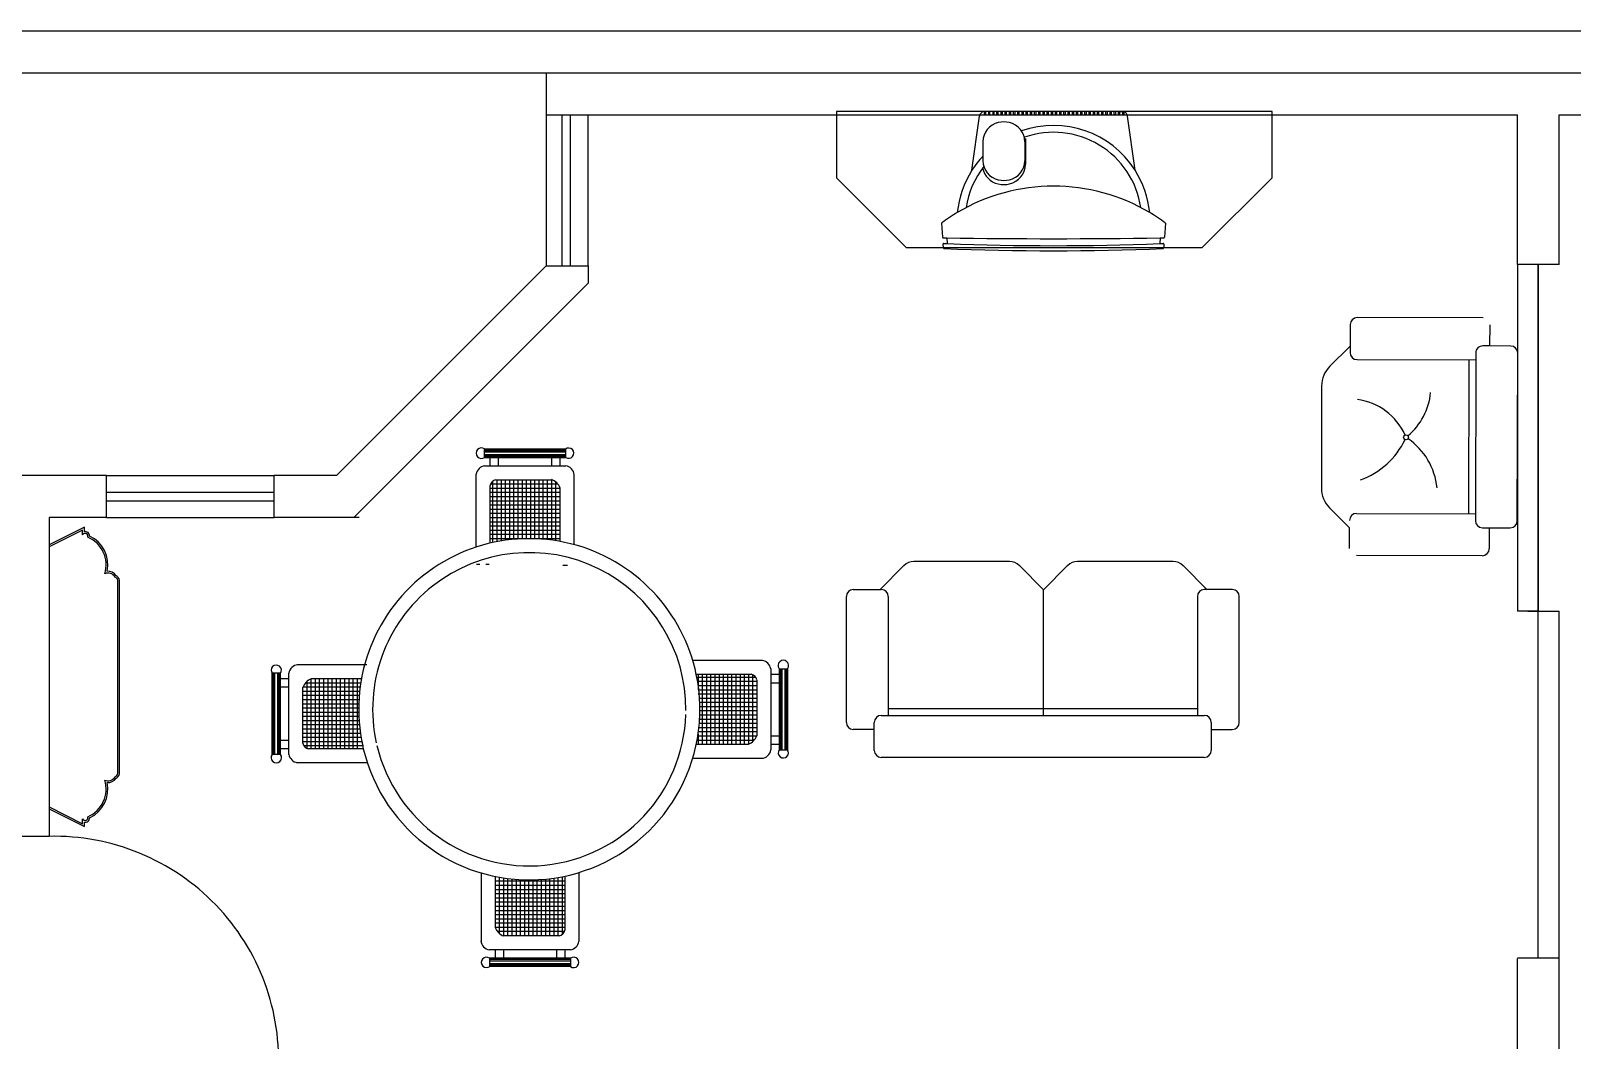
# Model space of a CAD drawing. Extents: x 130 to 509, y 87 to 225.
# Drawn here: x 338.27 to 343.78, y 142.11 to 145.71 of the extents above; entities that cross this region are included whole.
import ezdxf

# ---------------------------------------------------------------- set-up
doc = ezdxf.new("R2010")
doc.units = 0
doc.header["$LTSCALE"] = 7
for name, color, linetype in [('02', 2, 'CONTINUOUS'), ('03', 3, 'CONTINUOUS'), ('06', 6, 'CONTINUOUS'), ('20', 2, 'CONTINUOUS')]:
    doc.layers.add(name, color=color, linetype=linetype)

msp = doc.modelspace()

# ---------------------------------------------------------------- linework, layer by layer
at = {"layer": '02'}
for p, q in [((343.4636, 144.6876), (343.0136, 144.6886)), ((342.9886, 144.6637), (342.9884, 144.5826)), ((343.4884, 144.5875), (343.4886, 144.6625)), ((342.987, 144.5859), (342.9161, 144.5153)), ((342.9884, 144.5826), (342.9883, 144.5637)), ((343.4376, 144.5626), (343.4363, 143.9626)), ((343.4887, 144.5875), (343.4627, 144.5876)), ((343.5627, 144.5872), (343.4887, 144.5875)), ((343.5863, 143.9623), (343.5876, 144.5622)), ((343.0133, 144.5386), (343.4383, 144.5376)), ((343.4126, 144.5377), (343.4113, 143.9877)), ((342.8867, 144.4447), (342.8858, 144.0789)), ((342.9862, 143.9366), (342.915, 144.0082)), ((343.0113, 143.9886), (343.4363, 143.9876)), ((342.986, 143.8637), (342.9862, 143.9366)), ((343.4612, 143.9376), (343.4862, 143.9375)), ((343.4862, 143.9375), (343.486, 143.8625)), ((343.4862, 143.9375), (343.5612, 143.9374)), ((343.461, 143.8376), (343.011, 143.8386))]:
    msp.add_line(p, q, dxfattribs=at)
msp.add_circle((343.1885, 144.2608), 0.00869, dxfattribs=at)
for centre, radius, start, end in [((343.0136, 144.6636), 0.025, 89.87, 179.87), ((343.0133, 144.5636), 0.025, 179.87, 269.87), ((343.4626, 144.5626), 0.025, 89.8117, 179.87), ((343.5626, 144.5622), 0.025, 359.87, 89.8117), ((342.9867, 144.4444), 0.1, 134.87, 179.87), ((342.9853, 144.1783), 0.2193, 24.363, 82.3278), ((343.0442, 144.4441), 0.2333, 310.3366, 354.2906), ((342.9304, 144.3742), 0.2819, 289.7611, 334.4982), ((343.0568, 144.0557), 0.2437, 5.7961, 55.2551), ((342.9858, 144.0787), 0.1, 179.87, 224.87), ((343.0113, 143.9636), 0.025, 89.87, 179.87), ((343.4613, 143.9626), 0.025, 179.87, 269.87), ((343.5613, 143.9624), 0.025, 269.87, 359.87), ((343.461, 143.8626), 0.025, 269.87, 359.87)]:
    msp.add_arc(centre, radius, start, end, dxfattribs=at)
at = {"layer": '03'}
for p, q in [((340.1695, 145.4141), (340.1695, 144.8741)), ((340.1995, 145.4141), (340.1995, 144.8741)), ((343.5864, 144.8786), (343.5864, 143.6391)), ((343.6614, 142.3996), (343.6614, 144.8786)), ((343.6614, 144.8786), (343.6614, 143.6391)), ((338.5415, 144.0641), (339.1415, 144.0641)), ((338.5415, 144.0341), (339.1415, 144.0341)), ((343.6614, 143.6391), (343.5864, 143.6391)), ((343.6239, 143.6391), (343.7364, 143.6391)), ((343.7364, 142.3996), (343.7364, 143.6391))]:
    msp.add_line(p, q, dxfattribs=at)
at = {"layer": '06'}
for p, q in [((323.6564, 145.7141), (348.7064, 145.7141)), ((332.2264, 145.5641), (348.5564, 145.5641)), ((340.1144, 145.5641), (340.1144, 145.4141)), ((340.1144, 145.4141), (340.2647, 145.4141)), ((340.2644, 145.4141), (343.5864, 145.4141)), ((343.5864, 144.8786), (343.5864, 145.4141)), ((343.7364, 145.4141), (346.5864, 145.4141)), ((343.7364, 144.8786), (343.7364, 145.4141)), ((339.3644, 144.1241), (340.1144, 144.8741)), ((340.1144, 144.8741), (340.2647, 144.8741)), ((340.2644, 144.8741), (340.2644, 144.812)), ((343.7364, 144.8786), (343.5864, 144.8786)), ((339.4265, 143.9741), (340.2644, 144.812)), ((338.5415, 144.1241), (337.532, 144.1241)), ((338.5415, 143.9741), (338.5415, 144.1241)), ((339.1415, 143.9741), (339.1415, 144.1241)), ((339.3644, 144.1241), (339.1415, 144.1241)), ((338.5415, 143.9741), (338.3364, 143.9741)), ((339.4265, 143.9741), (339.1415, 143.9741)), ((339.445, 143.9741), (339.1415, 143.9741)), ((338.3364, 142.8341), (338.2064, 142.8341)), ((343.5864, 142.3996), (343.7364, 142.3996)), ((343.5864, 141.8613), (343.5864, 142.3969)), ((343.7364, 141.8641), (343.7364, 142.3996))]:
    msp.add_line(p, q, dxfattribs=at)
at = {"layer": '20'}
for p, q in [((340.1144, 145.4141), (340.1144, 144.8741)), ((340.2647, 144.8741), (340.2647, 145.4141)), ((342.7093, 145.426), (341.1515, 145.426)), ((341.1515, 145.426), (341.1515, 145.1891)), ((341.6363, 145.216), (341.663, 145.4087)), ((341.6804, 145.4258), (341.6804, 145.4141)), ((341.6854, 145.4141), (341.6804, 145.4141)), ((341.6854, 145.4141), (341.6854, 145.426)), ((341.6954, 145.426), (341.6854, 145.426)), ((341.6954, 145.426), (341.6954, 145.4141)), ((341.7004, 145.4141), (341.6954, 145.4141)), ((341.7004, 145.4141), (341.7004, 145.426)), ((341.7104, 145.426), (341.7004, 145.426)), ((341.7104, 145.426), (341.7104, 145.4141)), ((341.7154, 145.4141), (341.7104, 145.4141)), ((341.7154, 145.4141), (341.7154, 145.426)), ((341.7254, 145.426), (341.7154, 145.426)), ((341.7254, 145.4141), (341.7254, 145.426)), ((341.7304, 145.4141), (341.7254, 145.4141)), ((341.7304, 145.4141), (341.7304, 145.426)), ((341.7404, 145.426), (341.7304, 145.426)), ((341.7404, 145.4141), (341.7404, 145.426)), ((341.7454, 145.4141), (341.7404, 145.4141)), ((341.7454, 145.4141), (341.7454, 145.426)), ((341.7554, 145.426), (341.7454, 145.426)), ((341.7554, 145.4141), (341.7554, 145.426)), ((341.7604, 145.4141), (341.7554, 145.4141)), ((341.7604, 145.4141), (341.7604, 145.426)), ((341.7704, 145.426), (341.7604, 145.426)), ((341.7704, 145.4141), (341.7704, 145.426)), ((341.7754, 145.4141), (341.7704, 145.4141)), ((341.7754, 145.4141), (341.7754, 145.426)), ((341.7854, 145.426), (341.7754, 145.426)), ((341.7854, 145.4141), (341.7854, 145.426)), ((341.7904, 145.4141), (341.7854, 145.4141)), ((341.7904, 145.4141), (341.7904, 145.426)), ((341.8004, 145.426), (341.7904, 145.426)), ((341.8004, 145.4141), (341.8004, 145.426)), ((341.8054, 145.4141), (341.8004, 145.4141)), ((341.8054, 145.4141), (341.8054, 145.426)), ((341.8154, 145.426), (341.8054, 145.426)), ((341.8154, 145.4141), (341.8154, 145.426)), ((341.8204, 145.4141), (341.8154, 145.4141)), ((341.8204, 145.4141), (341.8204, 145.426)), ((341.8304, 145.426), (341.8204, 145.426)), ((341.8304, 145.4141), (341.8304, 145.426)), ((341.8354, 145.4141), (341.8304, 145.4141)), ((341.8354, 145.4141), (341.8354, 145.426)), ((341.8454, 145.426), (341.8354, 145.426)), ((341.8454, 145.4141), (341.8454, 145.426)), ((341.8504, 145.4141), (341.8454, 145.4141)), ((341.8504, 145.4141), (341.8504, 145.426)), ((341.8604, 145.426), (341.8504, 145.426)), ((341.8604, 145.4141), (341.8604, 145.426)), ((341.8654, 145.4141), (341.8604, 145.4141)), ((341.8654, 145.4141), (341.8654, 145.426)), ((341.8754, 145.426), (341.8654, 145.426)), ((341.8754, 145.4141), (341.8754, 145.426)), ((341.8804, 145.4141), (341.8754, 145.4141)), ((341.8804, 145.4141), (341.8804, 145.426)), ((341.8904, 145.426), (341.8804, 145.426)), ((341.8904, 145.4141), (341.8904, 145.426)), ((341.8954, 145.4141), (341.8904, 145.4141)), ((341.8954, 145.4141), (341.8954, 145.426)), ((341.9054, 145.426), (341.8954, 145.426)), ((341.9054, 145.4141), (341.9054, 145.426)), ((341.9104, 145.4141), (341.9054, 145.4141)), ((341.9104, 145.4141), (341.9104, 145.426)), ((341.9204, 145.426), (341.9104, 145.426)), ((341.9204, 145.4141), (341.9204, 145.426)), ((341.9254, 145.4141), (341.9204, 145.4141)), ((341.9254, 145.4141), (341.9254, 145.426)), ((341.9354, 145.426), (341.9254, 145.426)), ((341.9354, 145.4141), (341.9354, 145.426)), ((341.9404, 145.4141), (341.9354, 145.4141)), ((341.9404, 145.4141), (341.9404, 145.426)), ((341.9504, 145.426), (341.9404, 145.426)), ((341.9504, 145.4141), (341.9504, 145.426)), ((341.9554, 145.4141), (341.9504, 145.4141)), ((341.9554, 145.4141), (341.9554, 145.426)), ((341.9654, 145.426), (341.9554, 145.426)), ((341.9654, 145.4141), (341.9654, 145.426)), ((341.9654, 145.4141), (341.9654, 145.426)), ((341.9704, 145.4141), (341.9654, 145.4141)), ((341.9704, 145.4141), (341.9704, 145.426)), ((341.9804, 145.426), (341.9704, 145.426)), ((341.9804, 145.4141), (341.9804, 145.426)), ((341.9854, 145.4141), (341.9804, 145.4141)), ((341.9854, 145.4141), (341.9854, 145.426)), ((341.9954, 145.426), (341.9854, 145.426)), ((341.9954, 145.4141), (341.9954, 145.426)), ((342.0004, 145.4141), (341.9954, 145.4141)), ((342.0004, 145.4141), (342.0004, 145.426)), ((342.0104, 145.426), (342.0004, 145.426)), ((342.0104, 145.4141), (342.0104, 145.426)), ((342.0154, 145.4141), (342.0104, 145.4141)), ((342.0154, 145.4141), (342.0154, 145.426)), ((342.0254, 145.426), (342.0154, 145.426)), ((342.0254, 145.4141), (342.0254, 145.426)), ((342.0304, 145.4141), (342.0254, 145.4141)), ((342.0304, 145.4141), (342.0304, 145.426)), ((342.0404, 145.426), (342.0304, 145.426)), ((342.0404, 145.4141), (342.0404, 145.426)), ((342.0454, 145.4141), (342.0404, 145.4141)), ((342.0454, 145.4141), (342.0454, 145.426)), ((342.0554, 145.426), (342.0454, 145.426)), ((342.0554, 145.4141), (342.0554, 145.426)), ((342.0604, 145.4141), (342.0554, 145.4141)), ((342.0604, 145.4141), (342.0604, 145.426)), ((342.0704, 145.426), (342.0604, 145.426)), ((342.0704, 145.4141), (342.0704, 145.426)), ((342.0754, 145.4141), (342.0704, 145.4141)), ((342.0754, 145.4141), (342.0754, 145.426)), ((342.0854, 145.426), (342.0754, 145.426)), ((342.0854, 145.4141), (342.0854, 145.426)), ((342.0904, 145.4141), (342.0854, 145.4141)), ((342.0904, 145.4141), (342.0904, 145.426)), ((342.1004, 145.426), (342.0904, 145.426)), ((342.1004, 145.4141), (342.1004, 145.426)), ((342.1054, 145.4141), (342.1004, 145.4141)), ((342.1054, 145.4141), (342.1054, 145.426)), ((342.1154, 145.426), (342.1054, 145.426)), ((342.1154, 145.4141), (342.1154, 145.426)), ((342.1204, 145.4141), (342.1154, 145.4141)), ((342.1204, 145.4141), (342.1204, 145.426)), ((342.1304, 145.426), (342.1204, 145.426)), ((342.1304, 145.4141), (342.1304, 145.426)), ((342.1354, 145.4141), (342.1304, 145.4141)), ((342.1354, 145.4141), (342.1354, 145.426)), ((342.1454, 145.426), (342.1354, 145.426)), ((342.1454, 145.4141), (342.1454, 145.426)), ((342.1504, 145.4141), (342.1454, 145.4141)), ((342.1504, 145.4141), (342.1504, 145.426)), ((342.1604, 145.426), (342.1504, 145.426)), ((342.1604, 145.4141), (342.1604, 145.426)), ((342.1654, 145.4141), (342.1604, 145.4141)), ((342.1654, 145.4141), (342.1654, 145.426)), ((342.1654, 145.426), (342.1754, 145.426)), ((342.173, 145.426), (342.1729, 145.426)), ((342.1754, 145.4141), (342.1754, 145.426)), ((342.1804, 145.4141), (342.1754, 145.4141)), ((342.1804, 145.4141), (342.1804, 145.4246)), ((342.2195, 145.216), (342.1928, 145.4087)), ((342.7093, 145.1891), (342.7093, 145.426)), ((341.8274, 145.3296), (341.8274, 145.2372)), ((341.6754, 145.3178), (341.6754, 145.2498)), ((341.8254, 145.3178), (341.8254, 145.2498)), ((341.1515, 145.1891), (341.4015, 144.9391)), ((342.4593, 144.9391), (342.7093, 145.1891)), ((341.528, 145.0259), (341.5313, 144.9758)), ((342.3278, 145.0259), (342.3245, 144.9758)), ((341.5328, 144.9519), (341.5338, 144.9378)), ((341.5464, 144.974), (341.5477, 144.954)), ((342.3094, 144.974), (342.308, 144.954)), ((342.3229, 144.9518), (342.322, 144.9378)), ((341.4015, 144.9391), (342.4593, 144.9391)), ((340.2644, 144.8741), (340.2644, 144.8141)), ((339.8938, 144.1891), (339.8938, 144.2191)), ((339.8938, 144.2191), (340.1838, 144.2191)), ((339.8938, 144.2181), (340.1838, 144.2181)), ((339.8938, 144.2171), (340.1838, 144.2171)), ((339.8938, 144.2141), (340.1838, 144.2141)), ((339.8938, 144.2091), (340.1838, 144.2091)), ((339.8938, 144.1991), (340.1838, 144.1991)), ((339.8938, 144.1941), (340.1838, 144.1941)), ((339.8938, 144.1911), (340.1838, 144.1911)), ((339.8938, 144.1901), (340.1838, 144.1901)), ((339.8938, 144.1891), (340.1838, 144.1891)), ((339.9138, 144.1591), (339.9138, 144.1891)), ((339.9438, 144.1591), (339.9438, 144.1891)), ((340.1338, 144.1591), (340.1338, 144.1891)), ((340.1638, 144.1591), (340.1638, 144.1891)), ((340.1838, 144.1891), (340.1838, 144.2191)), ((338.5415, 144.1241), (339.1415, 144.1241)), ((339.8638, 143.8682), (339.8638, 144.1291)), ((339.8938, 144.1591), (340.1838, 144.1591)), ((340.2138, 143.877), (340.2138, 144.1291)), ((339.9138, 143.8822), (339.9138, 144.0888)), ((339.9138, 144.0791), (340.1638, 144.0791)), ((339.9138, 144.0641), (340.1638, 144.0641)), ((339.9155, 144.0941), (340.1551, 144.0941)), ((339.9238, 143.8845), (339.9238, 144.1046)), ((339.9341, 144.1091), (340.1338, 144.1091)), ((339.9388, 143.8876), (339.9388, 144.1091)), ((339.9538, 143.8902), (339.9538, 144.1091)), ((339.9688, 143.8925), (339.9688, 144.1091)), ((339.9838, 143.8945), (339.9838, 144.1091)), ((339.9988, 143.896), (339.9988, 144.1091)), ((340.0138, 143.8972), (340.0138, 144.1091)), ((340.0288, 143.898), (340.0288, 144.1091)), ((340.0438, 143.8984), (340.0438, 144.1091)), ((340.0588, 143.8984), (340.0588, 144.1091)), ((340.0738, 143.8981), (340.0738, 144.1091)), ((340.0888, 143.8974), (340.0888, 144.1091)), ((340.1038, 143.8964), (340.1038, 144.1091)), ((340.1188, 143.895), (340.1188, 144.1091)), ((340.1338, 143.8932), (340.1338, 144.1091)), ((340.1488, 143.891), (340.1488, 144.1004)), ((340.1638, 143.8884), (340.1638, 144.0791)), ((339.9138, 144.0491), (340.1638, 144.0491)), ((339.9138, 144.0341), (340.1638, 144.0341)), ((339.9138, 144.0191), (340.1638, 144.0191)), ((339.9138, 144.0041), (340.1638, 144.0041)), ((338.3364, 143.9741), (338.3375, 142.8341)), ((338.5415, 143.9741), (339.1415, 143.9741)), ((339.9138, 143.9891), (340.1638, 143.9891)), ((339.9138, 143.9741), (340.1638, 143.9741)), ((339.9138, 143.9591), (340.1638, 143.9591)), ((339.9138, 143.9441), (340.1638, 143.9441)), ((339.9138, 143.9291), (340.1638, 143.9291)), ((339.9138, 143.9141), (340.1638, 143.9141)), ((339.9138, 143.8991), (340.1638, 143.8991)), ((339.8648, 143.8074), (339.8772, 143.8074)), ((339.8978, 143.8074), (339.9102, 143.8074)), ((340.1741, 143.8032), (340.1906, 143.8032)), ((341.3072, 143.7158), (341.3932, 143.8019)), ((341.7707, 143.8165), (341.4286, 143.8165)), ((341.8922, 143.7158), (341.8061, 143.8019)), ((341.8922, 143.7158), (341.9782, 143.8019)), ((342.3557, 143.8165), (342.0136, 143.8165)), ((342.4772, 143.7158), (342.3911, 143.8019)), ((341.1872, 143.2415), (341.1872, 143.6915)), ((341.2122, 143.7165), (341.3122, 143.7165)), ((341.3372, 143.6915), (341.3372, 143.2665)), ((341.8922, 143.2665), (341.8922, 143.7158)), ((342.4422, 143.6915), (342.4422, 143.2665)), ((342.5672, 143.7165), (342.4672, 143.7165)), ((342.5922, 143.2415), (342.5922, 143.6915)), ((340.6379, 143.4635), (340.887, 143.4635)), ((339.164, 143.4173), (339.134, 143.4173)), ((339.134, 143.1273), (339.134, 143.4173)), ((339.135, 143.1273), (339.135, 143.4173)), ((339.136, 143.1273), (339.136, 143.4173)), ((339.139, 143.1273), (339.139, 143.4173)), ((339.144, 143.1273), (339.144, 143.4173)), ((339.154, 143.1273), (339.154, 143.4173)), ((339.159, 143.1273), (339.159, 143.4173)), ((339.162, 143.1273), (339.162, 143.4173)), ((339.163, 143.1273), (339.163, 143.4173)), ((339.164, 143.1273), (339.164, 143.4173)), ((339.194, 143.3973), (339.164, 143.3973)), ((339.194, 143.1273), (339.194, 143.4173)), ((339.4731, 143.4473), (339.224, 143.4473)), ((339.4534, 143.3973), (339.274, 143.3973)), ((339.274, 143.1473), (339.274, 143.3973)), ((339.289, 143.1473), (339.289, 143.3973)), ((339.304, 143.1473), (339.304, 143.3973)), ((339.319, 143.1473), (339.319, 143.3973)), ((339.334, 143.1473), (339.334, 143.3973)), ((339.349, 143.1473), (339.349, 143.3973)), ((339.364, 143.1473), (339.364, 143.3973)), ((339.379, 143.1473), (339.379, 143.3973)), ((339.394, 143.1473), (339.394, 143.3973)), ((339.409, 143.1473), (339.409, 143.3973)), ((339.424, 143.1473), (339.424, 143.3973)), ((339.439, 143.1473), (339.439, 143.3973)), ((340.6506, 143.4135), (340.8467, 143.4135)), ((340.6506, 143.4035), (340.8625, 143.4035)), ((340.657, 143.4135), (340.657, 143.3585)), ((340.672, 143.4135), (340.672, 143.1635)), ((340.687, 143.4135), (340.687, 143.1635)), ((340.702, 143.4135), (340.702, 143.1635)), ((340.717, 143.4135), (340.717, 143.1635)), ((340.732, 143.4135), (340.732, 143.1635)), ((340.747, 143.4135), (340.747, 143.1635)), ((340.762, 143.4135), (340.762, 143.1635)), ((340.777, 143.4135), (340.777, 143.1635)), ((340.792, 143.4135), (340.792, 143.1635)), ((340.807, 143.4135), (340.807, 143.1635)), ((340.822, 143.4135), (340.822, 143.1635)), ((340.837, 143.4135), (340.837, 143.1635)), ((340.852, 143.4118), (340.852, 143.1722)), ((340.917, 143.4335), (340.917, 143.1435)), ((340.917, 143.4135), (340.947, 143.4135)), ((340.947, 143.4335), (340.977, 143.4335)), ((340.947, 143.4335), (340.947, 143.1435)), ((340.948, 143.4335), (340.948, 143.1435)), ((340.949, 143.4335), (340.949, 143.1435)), ((340.952, 143.4335), (340.952, 143.1435)), ((340.957, 143.4335), (340.957, 143.1435)), ((340.967, 143.4335), (340.967, 143.1435)), ((340.972, 143.4335), (340.972, 143.1435)), ((340.975, 143.4335), (340.975, 143.1435)), ((340.976, 143.4335), (340.976, 143.1435)), ((340.977, 143.4335), (340.977, 143.1435)), ((339.194, 143.3673), (339.164, 143.3673)), ((339.244, 143.1676), (339.244, 143.3673)), ((339.4487, 143.3673), (339.244, 143.3673)), ((339.4469, 143.3523), (339.244, 143.3523)), ((339.4508, 143.3823), (339.2528, 143.3823)), ((339.259, 143.1489), (339.259, 143.3885)), ((340.6553, 143.3885), (340.867, 143.3885)), ((340.657, 143.3735), (340.867, 143.3735)), ((340.657, 143.3585), (340.867, 143.3585)), ((340.657, 143.3435), (340.867, 143.3435)), ((340.867, 143.3931), (340.867, 143.1935)), ((340.917, 143.3835), (340.947, 143.3835)), ((339.4455, 143.3373), (339.244, 143.3373)), ((339.4445, 143.3223), (339.244, 143.3223)), ((339.4439, 143.3073), (339.244, 143.3073)), ((339.4436, 143.2923), (339.244, 143.2923)), ((340.6623, 143.3285), (340.867, 143.3285)), ((340.6631, 143.3135), (340.867, 143.3135)), ((340.6635, 143.2985), (340.867, 143.2985)), ((341.3372, 143.2915), (342.4422, 143.2915)), ((339.4437, 143.2773), (339.244, 143.2773)), ((339.4442, 143.2623), (339.244, 143.2623)), ((339.445, 143.2473), (339.244, 143.2473)), ((339.4462, 143.2323), (339.244, 143.2323)), ((340.6615, 143.2385), (340.867, 143.2385)), ((340.6626, 143.2535), (340.867, 143.2535)), ((340.6633, 143.2685), (340.867, 143.2685)), ((340.6636, 143.2835), (340.867, 143.2835)), ((341.2872, 143.2165), (341.2872, 143.2415)), ((341.3122, 143.2665), (342.4672, 143.2665)), ((342.4922, 143.2415), (342.4922, 143.2165)), ((339.194, 143.1773), (339.164, 143.1773)), ((339.4478, 143.2173), (339.244, 143.2173)), ((339.4497, 143.2023), (339.244, 143.2023)), ((339.452, 143.1873), (339.244, 143.1873)), ((340.6536, 143.1785), (340.8582, 143.1785)), ((340.6561, 143.1935), (340.867, 143.1935)), ((340.657, 143.199), (340.657, 143.1635)), ((340.6583, 143.2085), (340.867, 143.2085)), ((340.6601, 143.2235), (340.867, 143.2235)), ((340.917, 143.1935), (340.947, 143.1935)), ((341.2872, 143.2165), (341.2122, 143.2165)), ((341.2872, 143.1415), (341.2872, 143.2165)), ((342.4922, 143.2165), (342.4922, 143.1415)), ((342.4922, 143.2165), (342.5672, 143.2165)), ((339.164, 143.1273), (339.134, 143.1273)), ((339.194, 143.1473), (339.164, 143.1473)), ((339.4548, 143.1723), (339.244, 143.1723)), ((339.4604, 143.1573), (339.2485, 143.1573)), ((339.4604, 143.1473), (339.2643, 143.1473)), ((340.6506, 143.1635), (340.837, 143.1635)), ((340.917, 143.1635), (340.947, 143.1635)), ((340.947, 143.1435), (340.977, 143.1435)), ((339.4731, 143.0973), (339.224, 143.0973)), ((340.6379, 143.1135), (340.887, 143.1135)), ((342.4672, 143.1165), (341.3122, 143.1165)), ((339.8811, 142.7034), (339.8811, 142.4584)), ((339.9311, 142.6909), (339.9311, 142.5084)), ((339.9461, 142.688), (339.9461, 142.4871)), ((339.9611, 142.6855), (339.9611, 142.4784)), ((339.9761, 142.6834), (339.9761, 142.4784)), ((339.9911, 142.6817), (339.9911, 142.4784)), ((340.1111, 142.6812), (340.1111, 142.4784)), ((340.1261, 142.6828), (340.1261, 142.4784)), ((340.1411, 142.6848), (340.1411, 142.4784)), ((340.1561, 142.6871), (340.1561, 142.4784)), ((340.1711, 142.6899), (340.1711, 142.4829)), ((340.1811, 142.6919), (340.1811, 142.4987)), ((340.2311, 142.7048), (340.2311, 142.4584)), ((340.1811, 142.6734), (339.9311, 142.6734)), ((340.1811, 142.6584), (339.9311, 142.6584)), ((340.1811, 142.6434), (339.9311, 142.6434)), ((340.1811, 142.6284), (339.9311, 142.6284)), ((340.0061, 142.6803), (340.0061, 142.4784)), ((340.0211, 142.6793), (340.0211, 142.4784)), ((340.0361, 142.6787), (340.0361, 142.4784)), ((340.0511, 142.6785), (340.0511, 142.4784)), ((340.0661, 142.6786), (340.0661, 142.4784)), ((340.0811, 142.6791), (340.0811, 142.4784)), ((340.0961, 142.6799), (340.0961, 142.4784)), ((340.1811, 142.6134), (339.9311, 142.6134)), ((340.1811, 142.5984), (339.9311, 142.5984)), ((340.1811, 142.5834), (339.9311, 142.5834)), ((340.1811, 142.5684), (339.9311, 142.5684)), ((340.1811, 142.5534), (339.9311, 142.5534)), ((340.1811, 142.5384), (339.9311, 142.5384)), ((340.1811, 142.5234), (339.9311, 142.5234)), ((340.1811, 142.5084), (339.9311, 142.5084)), ((340.1794, 142.4934), (339.9398, 142.4934)), ((340.1607, 142.4784), (339.9611, 142.4784)), ((340.2011, 142.4284), (339.9111, 142.4284)), ((339.9311, 142.4284), (339.9311, 142.3984)), ((339.9611, 142.4284), (339.9611, 142.3984)), ((340.1511, 142.4284), (340.1511, 142.3984)), ((340.1811, 142.4284), (340.1811, 142.3984)), ((339.9111, 142.3984), (339.9111, 142.3684)), ((340.2011, 142.3984), (339.9111, 142.3984)), ((340.2011, 142.3974), (339.9111, 142.3974)), ((340.2011, 142.3964), (339.9111, 142.3964)), ((340.2011, 142.3934), (339.9111, 142.3934)), ((340.2011, 142.3884), (339.9111, 142.3884)), ((340.2011, 142.3784), (339.9111, 142.3784)), ((340.2011, 142.3734), (339.9111, 142.3734)), ((340.2011, 142.3704), (339.9111, 142.3704)), ((340.2011, 142.3694), (339.9111, 142.3694)), ((340.2011, 142.3684), (339.9111, 142.3684)), ((340.2011, 142.3984), (340.2011, 142.3684))]:
    msp.add_line(p, q, dxfattribs=at)
msp.add_lwpolyline([(338.3369, 143.8762), (338.3369, 143.4985), (338.3369, 143.3097), (338.3369, 142.932), (338.4628, 142.8691), (338.4628, 142.8848, 0.457537), (338.4817, 142.9006, 0.346018), (338.5446, 143.0264, 0.288493), (338.5761, 143.0422, 0.222847), (338.5887, 143.0579), (338.5887, 143.3097), (338.5887, 143.4985), (338.5887, 143.7503, 0.222847), (338.5761, 143.766, 0.288493), (338.5446, 143.7818, 0.346018), (338.4817, 143.9077, 0.457537), (338.4628, 143.9234), (338.4628, 143.9391)], format="xyb", close=True, dxfattribs=at)
msp.add_lwpolyline([(338.3369, 142.9391), (338.4565, 142.8793), (338.4565, 142.8965, 0.954083), (338.4748, 142.9044, 0.386228), (338.5358, 143.0354, 0.412227), (338.5717, 143.0471, 0.239884), (338.5824, 143.0587), (338.5824, 143.7495, 0.239884), (338.5717, 143.7611, 0.412227), (338.5358, 143.7728, 0.386228), (338.4748, 143.9039, 0.954083), (338.4565, 143.9117), (338.4565, 143.9289), (338.3369, 143.8691)], format="xyb", dxfattribs=at)
for centre, radius, start, end in [((341.6828, 145.406), 0.02, 96.9552, 172.1178), ((341.7454, 145.3178), 0.07, 102.1629, 180), ((341.7504, 145.2946), 0.0937, 77.8371, 102.1629), ((341.7554, 145.3178), 0.07, 360, 77.8371), ((342.173, 145.406), 0.02, 7.8822, 68.2169), ((341.9279, 145.0303), 0.3457, 32.4887, 109.2899), ((341.9279, 145.0356), 0.3157, 8.4623, 109.107), ((341.9279, 145.0303), 0.3457, 147.5113, 174.3622), ((341.9279, 145.0356), 0.3157, 142.1859, 171.5377), ((341.9279, 145.0303), 0.3457, 136.9251, 147.5113), ((341.7454, 145.2372), 0.072, 190.5459, 257.8371), ((341.7454, 145.2498), 0.07, 180, 257.8371), ((341.7554, 145.2498), 0.07, 282.1629, 360), ((341.7554, 145.2372), 0.072, 282.1629, 360), ((341.9279, 145.0303), 0.3457, 5.6378, 32.4887), ((341.7504, 145.2604), 0.0957, 257.8371, 282.1629), ((341.7504, 145.273), 0.0937, 257.8371, 282.1629), ((341.9279, 144.4869), 0.6721, 59.2123, 120.7877), ((341.9279, 144.4869), 0.6721, 120.7877, 126.4325), ((341.9279, 144.4869), 0.6721, 53.5675, 59.2123), ((341.53, 145.026), 0.002, 126.4325, 183.7723), ((342.3258, 145.026), 0.002, 356.2277, 53.5675), ((342.3258, 145.026), 0.002, 356.2277, 53.5675), ((341.5333, 144.976), 0.002, 183.7723, 269.137), ((341.5348, 144.952), 0.002, 87.6727, 183.7723), ((341.9279, 171.1752), 26.2043, 269.13704, 269.16591), ((341.9291, 154.6522), 9.7063, 267.67266, 267.74826), ((341.9279, 171.1752), 26.2043, 269.16591, 270.83409), ((341.9291, 154.6522), 9.7063, 267.74826, 272.23774), ((341.9291, 154.6522), 9.7063, 272.23774, 272.31328), ((341.9279, 171.1752), 26.2043, 270.83409, 270.86296), ((342.3209, 144.9519), 0.002, 356.2277, 92.3133), ((342.3225, 144.976), 0.002, 270.863, 356.2277), ((341.5358, 144.9379), 0.002, 183.7723, 267.6842), ((341.9279, 154.6342), 9.7063, 267.6842, 272.3158), ((342.32, 144.9379), 0.002, 272.3158, 356.2277), ((339.8825, 144.2041), 0.0188, 53.036, 306.964), ((340.1945, 144.2041), 0.0184, 234.4666, 129.9838), ((339.901, 144.122), 0.0378, 100.9008, 169.0992), ((340.1794, 144.1247), 0.0347, 3.782, 82.6253), ((339.939, 144.084), 0.0256, 100.896, 169.104), ((340.1158, 144.0612), 0.0512, 20.5479, 70.7685), ((340.0536, 143.2885), 0.61, 359.5304, 192.4181), ((340.0536, 143.2885), 0.56, 359.5304, 192.4181), ((341.4286, 143.7665), 0.05, 90, 135), ((341.7707, 143.7665), 0.05, 45, 90), ((342.0136, 143.7665), 0.05, 90, 135), ((342.3557, 143.7665), 0.05, 45, 90), ((341.2122, 143.6915), 0.025, 90, 180), ((341.3122, 143.6915), 0.025, 0, 90), ((342.4672, 143.6915), 0.025, 90, 180), ((342.5672, 143.6915), 0.025, 0, 90), ((340.8798, 143.4263), 0.0378, 10.9008, 79.0992), ((340.962, 143.4447), 0.0188, 323.036, 216.964), ((339.149, 143.428), 0.0184, 324.4666, 219.9838), ((339.2285, 143.4128), 0.0347, 93.782, 172.6253), ((339.292, 143.3493), 0.0512, 110.5479, 160.7685), ((340.8418, 143.3883), 0.0256, 10.896, 79.104), ((340.0536, 143.2885), 0.61, 193.3817, 358.1211), ((340.0536, 143.2885), 0.56, 193.3817, 358.1211), ((340.2303, 143.2848), 0.4333, 355.8538, 359.8177), ((341.2122, 143.2415), 0.025, 180, 270), ((341.3122, 143.2415), 0.025, 90, 180), ((342.4672, 143.2415), 0.025, 0, 90), ((342.5672, 143.2415), 0.025, 270, 0), ((340.819, 143.2114), 0.0512, 290.5479, 340.7685), ((339.149, 143.116), 0.0188, 143.036, 36.964), ((339.2312, 143.1344), 0.0378, 190.9008, 259.0992), ((339.2692, 143.1724), 0.0256, 190.896, 259.104), ((339.927, 143.2595), 0.4801, 190.3999, 193.5121), ((340.8825, 143.1479), 0.0347, 273.782, 352.6253), ((340.962, 143.1327), 0.0184, 144.4666, 39.9838), ((341.3122, 143.1415), 0.025, 180, 270), ((342.4672, 143.1415), 0.025, 270, 0), ((338.355, 142.0316), 0.8027, 356.6096, 91.3321), ((339.9155, 142.4628), 0.0347, 183.782, 262.6253), ((339.9791, 142.5264), 0.0512, 200.5479, 250.7685), ((340.1559, 142.5035), 0.0256, 280.896, 349.104), ((340.1939, 142.4655), 0.0378, 280.9008, 349.0992), ((339.9004, 142.3834), 0.0184, 54.4666, 309.9838), ((340.2124, 142.3834), 0.0188, 233.036, 126.964)]:
    msp.add_arc(centre, radius, start, end, dxfattribs=at)

doc.saveas('drawing.dxf')
